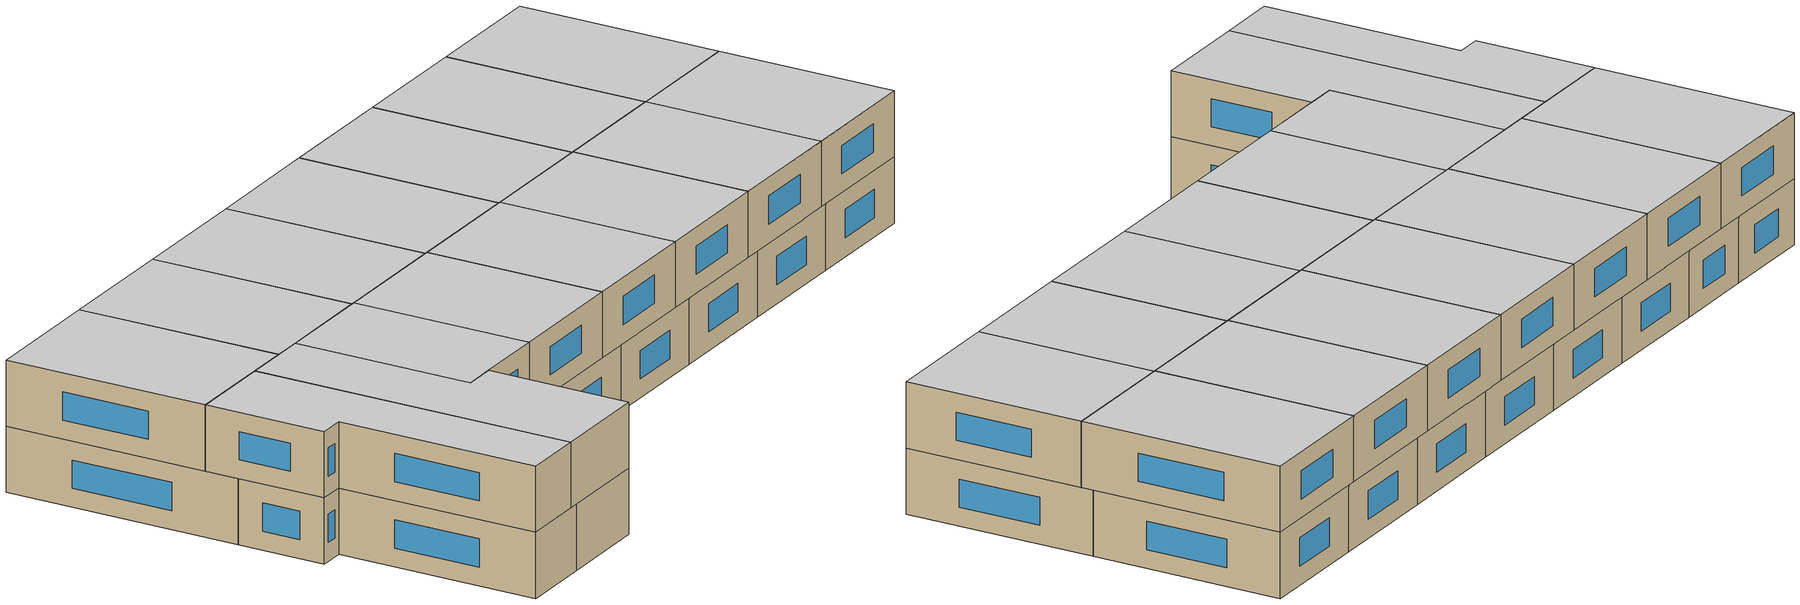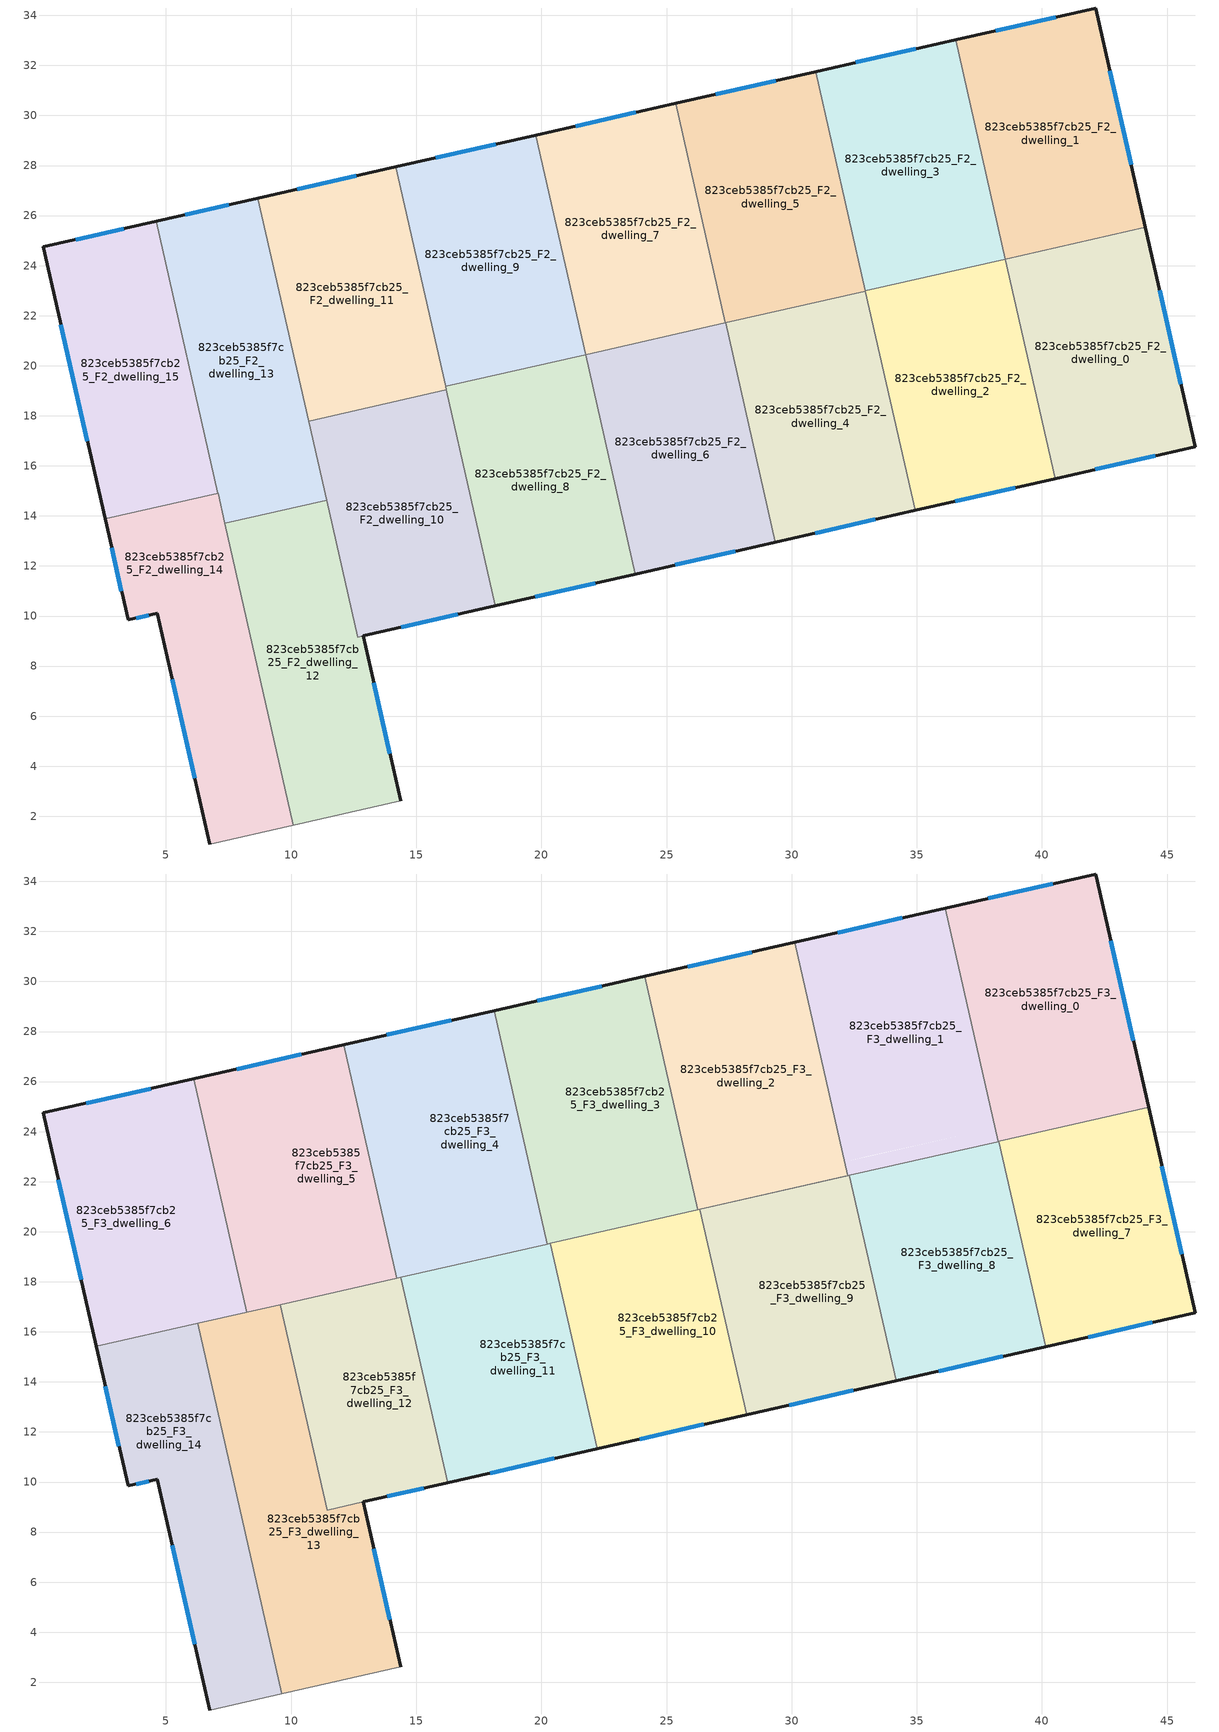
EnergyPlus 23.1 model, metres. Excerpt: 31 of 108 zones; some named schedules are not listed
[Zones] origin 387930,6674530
823ceb5385f7cb25_F2_dwelling_0
 floor to 823ceb5385f7cb25_F1_dwelling_0 (EU_floor_Construction): 44.13,25.53 46.12,16.76 40.53,15.49 38.54,24.26 z6
 wall outside (EU_wall_Construction): 40.53,15.49 46.12,16.76 44.13,25.53 z6:9
 wall to 823ceb5385f7cb25_F2_dwelling_1 (EU_wall_Construction): 44.13,25.53 38.54,24.26 z6:9
 wall to 823ceb5385f7cb25_F2_dwelling_2 (EU_wall_Construction): 38.54,24.26 40.53,15.49 z6:9
 window (EU_Window_Construction): 45.55,19.27 44.7,23.02 / 42.13,15.86 44.52,16.4 z6.86:8.14
823ceb5385f7cb25_F2_dwelling_1
 floor to 823ceb5385f7cb25_F1_dwelling_1 (EU_floor_Construction): 42.14,34.29 44.13,25.53 38.54,24.26 36.55,33.02 z6
 wall outside (EU_wall_Construction): 44.13,25.53 42.14,34.29 36.55,33.02 z6:9
 wall to 823ceb5385f7cb25_F2_dwelling_3 (EU_wall_Construction): 36.55,33.02 38.54,24.26 z6:9
 window (EU_Window_Construction): 43.56,28.03 42.71,31.79 / 40.54,33.93 38.15,33.39 z6.86:8.14
823ceb5385f7cb25_F2_dwelling_10
 floor to 823ceb5385f7cb25_F1_dwelling_10 (EU_floor_Construction): 16.21,19.04 18.17,10.41 12.66,9.15 10.7,17.79 z6
 wall outside (EU_wall_Construction): 12.89,9.21 18.17,10.41 z6:9
 wall to 823ceb5385f7cb25_F2_dwelling_11 (EU_wall_Construction): 16.21,19.04 10.7,17.79 z6:9
 wall to 823ceb5385f7cb25_F2_dwelling_12 (EU_wall_Construction): 12.66,9.15 12.88,9.21 / 11.42,14.63 12.66,9.16 z6:9
 wall to 823ceb5385f7cb25_F2_dwelling_8 (EU_wall_Construction): 18.17,10.41 16.21,19.04 z6:9
 wall to 823ceb5385f7cb25_F2_dwelling_13 (EU_wall_Construction): 10.7,17.79 11.42,14.63 z6:9
 window (EU_Window_Construction): 14.4,9.55 16.66,10.06 z6.86:8.14
 ceiling adiabatic (EU_roof_Construction): 16.3,18.62 16.21,19.04 10.7,17.79 10.8,17.37 z9
823ceb5385f7cb25_F2_dwelling_11
 floor to 823ceb5385f7cb25_F1_dwelling_11 (EU_floor_Construction): 14.18,27.94 16.21,19.04 10.7,17.79 8.68,26.69 z6
 wall outside (EU_wall_Construction): 14.18,27.94 8.68,26.69 z6:9
 wall to 823ceb5385f7cb25_F2_dwelling_13 (EU_wall_Construction): 8.68,26.69 10.7,17.79 z6:9
 wall to 823ceb5385f7cb25_F2_dwelling_9 (EU_wall_Construction): 16.17,19.18 14.18,27.94 z6:9
 wall to 823ceb5385f7cb25_F2_dwelling_8 (EU_wall_Construction): 16.21,19.04 16.18,19.18 z6:9
 window (EU_Window_Construction): 12.61,27.59 10.25,27.05 z6.86:8.14
 ceiling adiabatic (EU_roof_Construction): 16.21,19.04 14.18,27.94 12.11,27.47 14.13,18.57 z9
823ceb5385f7cb25_F2_dwelling_12
 floor to 823ceb5385f7cb25_F1_dwelling_12 (EU_floor_Construction): 11.42,14.63 12.66,9.15 12.88,9.21 14.38,2.62 10.09,1.65 7.35,13.71 z6
 wall outside (EU_wall_Construction): 14.38,2.62 12.88,9.21 z6:9
 wall to 823ceb5385f7cb25_F2_dwelling_13 (EU_wall_Construction): 11.42,14.63 7.35,13.71 z6:9
 wall adiabatic (EU_wall_Construction): 10.09,1.65 14.38,2.62 z6:9
 wall to 823ceb5385f7cb25_F2_dwelling_14 (EU_wall_Construction): 7.35,13.71 10.09,1.65 z6:9
 window (EU_Window_Construction): 13.95,4.5 13.31,7.33 z6.86:8.14
823ceb5385f7cb25_F2_dwelling_13
 floor to 823ceb5385f7cb25_F1_dwelling_13 (EU_floor_Construction): 8.68,26.69 11.42,14.63 7.35,13.71 4.61,25.77 z6
 wall outside (EU_wall_Construction): 8.68,26.69 4.61,25.77 z6:9
 wall to 823ceb5385f7cb25_F2_dwelling_15 (EU_wall_Construction): 4.61,25.77 7.08,14.91 z6:9
 wall to 823ceb5385f7cb25_F2_dwelling_14 (EU_wall_Construction): 7.08,14.91 7.35,13.71 z6:9
 window (EU_Window_Construction): 7.52,26.43 5.77,26.03 z6.86:8.14
 ceiling adiabatic (EU_roof_Construction): 10.8,17.37 8.68,26.69 4.61,25.77 6.73,16.44 z9
823ceb5385f7cb25_F2_dwelling_14
 floor to 823ceb5385f7cb25_F1_dwelling_14 (EU_floor_Construction): 7.08,14.91 10.09,1.65 6.75,0.89 4.66,10.11 3.48,9.84 2.57,13.88 z6
 wall outside (EU_wall_Construction): 2.57,13.88 3.48,9.84 4.66,10.11 6.75,0.89 z6:9
 wall to 823ceb5385f7cb25_F2_dwelling_15 (EU_wall_Construction): 7.08,14.91 2.57,13.88 z6:9
 wall adiabatic (EU_wall_Construction): 6.75,0.89 10.09,1.65 z6:9
 window (EU_Window_Construction): 5.25,7.48 6.15,3.53 / 3.82,9.92 4.32,10.03 / 2.83,12.73 3.22,11 z6.86:8.14
823ceb5385f7cb25_F2_dwelling_15
 floor to 823ceb5385f7cb25_F1_dwelling_15 (EU_floor_Construction): 4.61,25.77 7.08,14.91 2.57,13.88 0.1,24.75 z6
 wall outside (EU_wall_Construction): 4.61,25.77 0.1,24.75 2.57,13.88 z6:9
 window (EU_Window_Construction): 0.81,21.64 1.86,16.99 / 3.32,25.48 1.39,25.04 z6.86:8.14
823ceb5385f7cb25_F2_dwelling_2
 floor to 823ceb5385f7cb25_F1_dwelling_2 (EU_floor_Construction): 38.54,24.26 40.53,15.49 34.94,14.22 32.95,22.99 z6
 wall outside (EU_wall_Construction): 34.94,14.22 40.53,15.49 z6:9
 wall to 823ceb5385f7cb25_F2_dwelling_3 (EU_wall_Construction): 38.54,24.26 32.95,22.99 z6:9
 wall to 823ceb5385f7cb25_F2_dwelling_4 (EU_wall_Construction): 32.95,22.99 34.94,14.22 z6:9
 window (EU_Window_Construction): 36.53,14.58 38.93,15.13 z6.86:8.14
823ceb5385f7cb25_F2_dwelling_3
 floor to 823ceb5385f7cb25_F1_dwelling_3 (EU_floor_Construction): 36.55,33.02 38.54,24.26 32.95,22.99 30.96,31.75 z6
 wall outside (EU_wall_Construction): 36.55,33.02 30.96,31.75 z6:9
 wall to 823ceb5385f7cb25_F2_dwelling_5 (EU_wall_Construction): 30.96,31.75 32.95,22.99 z6:9
 window (EU_Window_Construction): 34.95,32.66 32.55,32.12 z6.86:8.14
823ceb5385f7cb25_F2_dwelling_4
 floor to 823ceb5385f7cb25_F1_dwelling_4 (EU_floor_Construction): 32.95,22.99 34.94,14.22 29.35,12.95 27.36,21.72 z6
 wall outside (EU_wall_Construction): 29.35,12.95 34.94,14.22 z6:9
 wall to 823ceb5385f7cb25_F2_dwelling_5 (EU_wall_Construction): 32.95,22.99 27.36,21.72 z6:9
 wall to 823ceb5385f7cb25_F2_dwelling_6 (EU_wall_Construction): 27.36,21.72 29.35,12.95 z6:9
 window (EU_Window_Construction): 30.94,13.31 33.34,13.86 z6.86:8.14
 ceiling adiabatic (EU_roof_Construction): 32.25,22.24 32.12,22.8 27.36,21.72 27.48,21.16 z9
823ceb5385f7cb25_F2_dwelling_5
 floor to 823ceb5385f7cb25_F1_dwelling_5 (EU_floor_Construction): 30.96,31.75 32.95,22.99 27.36,21.72 25.36,30.48 z6
 wall outside (EU_wall_Construction): 30.96,31.75 25.36,30.48 z6:9
 wall to 823ceb5385f7cb25_F2_dwelling_7 (EU_wall_Construction): 25.37,30.48 27.36,21.72 z6:9
 window (EU_Window_Construction): 29.36,31.39 26.96,30.85 z6.86:8.14
 ceiling adiabatic (EU_roof_Construction): 32.12,22.8 30.13,31.57 25.36,30.48 27.36,21.72 z9
823ceb5385f7cb25_F2_dwelling_6
 floor to 823ceb5385f7cb25_F1_dwelling_6 (EU_floor_Construction): 27.36,21.72 29.35,12.95 23.76,11.68 21.77,20.45 z6
 wall outside (EU_wall_Construction): 23.76,11.68 29.35,12.95 z6:9
 wall to 823ceb5385f7cb25_F2_dwelling_7 (EU_wall_Construction): 27.36,21.72 21.77,20.45 z6:9
 wall to 823ceb5385f7cb25_F2_dwelling_8 (EU_wall_Construction): 21.77,20.45 23.76,11.68 z6:9
 window (EU_Window_Construction): 25.35,12.04 27.75,12.59 z6.86:8.14
 ceiling adiabatic (EU_roof_Construction): 29.35,12.95 28.2,12.69 26.33,20.89 27.48,21.16 27.36,21.72 21.77,20.45 23.76,11.68 z9
823ceb5385f7cb25_F2_dwelling_7
 floor to 823ceb5385f7cb25_F1_dwelling_7 (EU_floor_Construction): 25.36,30.48 27.36,21.72 21.77,20.45 19.77,29.21 z6
 wall outside (EU_wall_Construction): 25.36,30.48 19.77,29.21 z6:9
 wall to 823ceb5385f7cb25_F2_dwelling_9 (EU_wall_Construction): 19.77,29.21 21.77,20.45 z6:9
 window (EU_Window_Construction): 23.77,30.12 21.37,29.58 z6.86:8.14
 ceiling adiabatic (EU_roof_Construction): 27.36,21.72 25.36,30.48 19.77,29.21 21.77,20.45 z9
823ceb5385f7cb25_F2_dwelling_8
 floor to 823ceb5385f7cb25_F1_dwelling_8 (EU_floor_Construction): 21.77,20.45 23.76,11.68 18.17,10.41 16.17,19.18 z6
 wall outside (EU_wall_Construction): 18.17,10.41 23.76,11.68 z6:9
 wall to 823ceb5385f7cb25_F2_dwelling_9 (EU_wall_Construction): 21.77,20.45 16.17,19.18 z6:9
 window (EU_Window_Construction): 19.76,10.77 22.16,11.31 z6.86:8.14
823ceb5385f7cb25_F2_dwelling_9
 floor to 823ceb5385f7cb25_F1_dwelling_9 (EU_floor_Construction): 19.77,29.21 21.77,20.45 16.17,19.18 14.18,27.94 z6
 wall outside (EU_wall_Construction): 19.77,29.21 14.18,27.94 z6:9
 window (EU_Window_Construction): 18.18,28.85 15.78,28.31 z6.86:8.14
823ceb5385f7cb25_F3_dwelling_0
 floor to 823ceb5385f7cb25_F2_dwelling_1 (EU_floor_Construction): 42.14,34.29 44.13,25.53 38.54,24.26 36.55,33.02 z9
 floor to 823ceb5385f7cb25_F2_dwelling_0 (EU_floor_Construction): 44.13,25.53 44.26,24.96 38.67,23.7 38.54,24.26 z9
 floor to 823ceb5385f7cb25_F2_dwelling_3 (EU_floor_Construction): 36.55,33.02 38.54,24.26 38.13,24.16 36.13,32.93 z9
 floor to 823ceb5385f7cb25_F2_dwelling_2 (EU_floor_Construction): 38.54,24.26 38.67,23.7 38.25,23.6 38.13,24.16 z9
 wall outside (EU_wall_Construction): 44.26,24.96 42.14,34.29 36.13,32.93 z9:12
 wall to 823ceb5385f7cb25_F3_dwelling_1 (EU_wall_Construction): 36.13,32.93 38.25,23.6 z9:12
 wall to 823ceb5385f7cb25_F3_dwelling_7 (EU_wall_Construction): 38.28,23.61 44.26,24.96 z9:12
 wall to 823ceb5385f7cb25_F3_dwelling_8 (EU_wall_Construction): 38.25,23.6 38.28,23.61 z9:12
 window (EU_Window_Construction): 43.65,27.63 42.75,31.63 / 40.42,33.9 37.85,33.32 z9.86:11.14
 ceiling to 823ceb5385f7cb25_F4_dwelling_0 (EU_floor_Construction): 44.26,24.96 42.14,34.29 36.13,32.93 38.25,23.6 z12
823ceb5385f7cb25_F3_dwelling_1
 floor to 823ceb5385f7cb25_F2_dwelling_3 (EU_floor_Construction): 36.13,32.93 38.13,24.16 32.95,22.99 30.96,31.75 z9
 floor to 823ceb5385f7cb25_F2_dwelling_4 (EU_floor_Construction): 32.95,22.99 33.07,22.43 32.25,22.24 32.12,22.8 z9
 floor to 823ceb5385f7cb25_F2_dwelling_5 (EU_floor_Construction): 30.96,31.75 32.95,22.99 32.12,22.8 30.13,31.57 z9
 floor to 823ceb5385f7cb25_F2_dwelling_2 (EU_floor_Construction): 38.13,24.16 38.25,23.6 33.07,22.43 32.95,22.99 z9
 wall outside (EU_wall_Construction): 36.13,32.93 30.13,31.57 z9:12
 wall to 823ceb5385f7cb25_F3_dwelling_2 (EU_wall_Construction): 30.13,31.57 32.25,22.24 26.33,20.89 z9:12
 wall to 823ceb5385f7cb25_F3_dwelling_9 (EU_wall_Construction): 26.33,20.89 32.31,22.25 z9:12
 wall to 823ceb5385f7cb25_F3_dwelling_8 (EU_wall_Construction): 32.31,22.25 38.25,23.6 z9:12
 window (EU_Window_Construction): 34.42,32.54 31.84,31.95 z9.86:11.14
 ceiling to 823ceb5385f7cb25_F4_dwelling_1 (EU_floor_Construction): 38.25,23.6 36.13,32.93 30.13,31.57 32.25,22.24 z12
823ceb5385f7cb25_F3_dwelling_10
 floor adiabatic (EU_floor_Construction): 26.33,20.89 28.2,12.69 23.76,11.68 21.89,19.89 z9
 floor to 823ceb5385f7cb25_F2_dwelling_8 (EU_floor_Construction): 21.89,19.89 23.76,11.68 22.23,11.33 20.36,19.54 z9
 wall outside (EU_wall_Construction): 22.23,11.33 28.2,12.69 z9:12
 wall to 823ceb5385f7cb25_F3_dwelling_9 (EU_wall_Construction): 28.2,12.69 26.33,20.89 z9:12
 wall to 823ceb5385f7cb25_F3_dwelling_11 (EU_wall_Construction): 20.36,19.54 22.23,11.33 z9:12
 wall to 823ceb5385f7cb25_F3_dwelling_3 (EU_wall_Construction): 26.24,20.87 20.36,19.54 z9:12
 wall to 823ceb5385f7cb25_F3_dwelling_2 (EU_wall_Construction): 26.33,20.9 26.24,20.87 z9:12
 window (EU_Window_Construction): 23.93,11.72 26.49,12.3 z9.86:11.14
 ceiling to 823ceb5385f7cb25_F4_dwelling_10 (EU_floor_Construction): 28.2,12.69 26.33,20.89 20.36,19.54 22.23,11.33 z12
823ceb5385f7cb25_F3_dwelling_11
 floor to 823ceb5385f7cb25_F2_dwelling_8 (EU_floor_Construction): 20.36,19.54 22.23,11.33 18.17,10.41 16.3,18.62 z9
 floor to 823ceb5385f7cb25_F2_dwelling_10 (EU_floor_Construction): 16.3,18.62 18.17,10.41 16.25,9.97 14.39,18.18 z9
 wall outside (EU_wall_Construction): 16.26,9.97 22.23,11.33 z9:12
 wall to 823ceb5385f7cb25_F3_dwelling_12 (EU_wall_Construction): 14.39,18.18 16.26,9.97 z9:12
 wall to 823ceb5385f7cb25_F3_dwelling_4 (EU_wall_Construction): 20.24,19.51 14.39,18.18 z9:12
 wall to 823ceb5385f7cb25_F3_dwelling_3 (EU_wall_Construction): 20.36,19.54 20.24,19.51 z9:12
 window (EU_Window_Construction): 17.96,10.36 20.52,10.94 z9.86:11.14
 ceiling to 823ceb5385f7cb25_F4_dwelling_11 (EU_floor_Construction): 22.23,11.33 20.36,19.54 14.39,18.18 16.26,9.97 z12
823ceb5385f7cb25_F3_dwelling_12
 floor to 823ceb5385f7cb25_F2_dwelling_10 (EU_floor_Construction): 14.39,18.18 16.25,9.97 12.88,9.21 12.66,9.16 10.8,17.37 z9
 floor to 823ceb5385f7cb25_F2_dwelling_12 (EU_floor_Construction): 11.42,14.63 12.66,9.15 11.44,8.88 10.2,14.36 z9
 floor to 823ceb5385f7cb25_F2_dwelling_13 (EU_floor_Construction): 10.8,17.37 11.42,14.63 10.2,14.36 9.58,17.09 z9
 wall outside (EU_wall_Construction): 12.89,9.21 16.26,9.97 z9:12
 wall to 823ceb5385f7cb25_F3_dwelling_13 (EU_wall_Construction): 9.58,17.09 11.44,8.88 12.88,9.21 z9:12
 wall to 823ceb5385f7cb25_F3_dwelling_5 (EU_wall_Construction): 14.23,18.15 9.58,17.09 z9:12
 wall to 823ceb5385f7cb25_F3_dwelling_4 (EU_wall_Construction): 14.39,18.18 14.23,18.15 z9:12
 window (EU_Window_Construction): 13.85,9.42 15.29,9.75 z9.86:11.14
 ceiling to 823ceb5385f7cb25_F4_dwelling_12 (EU_floor_Construction): 16.26,9.97 14.39,18.18 9.58,17.09 11.44,8.88 z12
823ceb5385f7cb25_F3_dwelling_13
 floor to 823ceb5385f7cb25_F2_dwelling_12 (EU_floor_Construction): 10.2,14.36 11.44,8.88 12.88,9.21 14.38,2.62 10.09,1.65 7.35,13.71 z9
 floor to 823ceb5385f7cb25_F2_dwelling_13 (EU_floor_Construction): 9.58,17.09 10.2,14.36 7.35,13.71 6.73,16.44 z9
 floor to 823ceb5385f7cb25_F2_dwelling_14 (EU_floor_Construction): 7.08,14.91 10.09,1.65 9.62,1.54 6.61,14.8 z9
 floor to 823ceb5385f7cb25_F2_dwelling_15 (EU_floor_Construction): 6.73,16.44 7.08,14.91 6.61,14.8 6.26,16.34 z9
 wall outside (EU_wall_Construction): 14.38,2.62 12.88,9.21 z9:12
 wall adiabatic (EU_wall_Construction): 9.62,1.54 14.38,2.62 z9:12
 wall to 823ceb5385f7cb25_F3_dwelling_14 (EU_wall_Construction): 6.26,16.34 9.62,1.54 z9:12
 wall to 823ceb5385f7cb25_F3_dwelling_6 (EU_wall_Construction): 8.23,16.78 6.26,16.34 z9:12
 wall to 823ceb5385f7cb25_F3_dwelling_5 (EU_wall_Construction): 9.58,17.09 8.23,16.78 z9:12
 window (EU_Window_Construction): 13.95,4.5 13.31,7.33 z9.86:11.14
 ceiling to 823ceb5385f7cb25_F4_dwelling_13 (EU_floor_Construction): 14.38,2.62 12.88,9.21 11.44,8.88 9.58,17.09 6.26,16.34 9.62,1.54 z12
823ceb5385f7cb25_F3_dwelling_14
 floor to 823ceb5385f7cb25_F2_dwelling_14 (EU_floor_Construction): 6.61,14.8 9.62,1.54 6.75,0.89 4.66,10.11 3.48,9.84 2.57,13.88 z9
 floor to 823ceb5385f7cb25_F2_dwelling_15 (EU_floor_Construction): 6.26,16.34 6.61,14.8 2.57,13.88 2.22,15.42 z9
 wall outside (EU_wall_Construction): 2.22,15.42 3.48,9.84 4.66,10.11 6.75,0.89 z9:12
 wall adiabatic (EU_wall_Construction): 6.75,0.89 9.62,1.54 z9:12
 wall to 823ceb5385f7cb25_F3_dwelling_6 (EU_wall_Construction): 6.26,16.34 2.22,15.42 z9:12
 window (EU_Window_Construction): 2.58,13.83 3.12,11.44 / 5.25,7.48 6.15,3.53 / 3.82,9.92 4.32,10.03 z9.86:11.14
 ceiling to 823ceb5385f7cb25_F4_dwelling_14 (EU_floor_Construction): 9.62,1.54 6.26,16.34 2.22,15.42 3.48,9.84 4.66,10.11 6.75,0.89 z12
823ceb5385f7cb25_F3_dwelling_2
 floor adiabatic (EU_floor_Construction): 30.13,31.57 32.25,22.24 26.24,20.87 24.12,30.2 z9
 wall outside (EU_wall_Construction): 30.13,31.57 24.12,30.2 z9:12
 wall to 823ceb5385f7cb25_F3_dwelling_3 (EU_wall_Construction): 24.12,30.2 26.24,20.87 z9:12
 window (EU_Window_Construction): 28.41,31.18 25.84,30.59 z9.86:11.14
 ceiling to 823ceb5385f7cb25_F4_dwelling_2 (EU_floor_Construction): 32.25,22.24 30.13,31.57 24.12,30.2 26.24,20.87 z12
823ceb5385f7cb25_F3_dwelling_3
 floor adiabatic (EU_floor_Construction): 24.12,30.2 26.11,21.43 21.77,20.45 19.77,29.21 z9; 26.11,21.43 26.24,20.87 21.89,19.89 21.77,20.45 z9
 floor to 823ceb5385f7cb25_F2_dwelling_9 (EU_floor_Construction): 19.77,29.21 21.77,20.45 20.11,20.07 18.12,28.84 z9
 floor to 823ceb5385f7cb25_F2_dwelling_8 (EU_floor_Construction): 21.77,20.45 21.89,19.89 20.24,19.51 20.11,20.07 z9
 wall outside (EU_wall_Construction): 24.12,30.2 18.12,28.84 z9:12
 wall to 823ceb5385f7cb25_F3_dwelling_4 (EU_wall_Construction): 18.12,28.84 20.24,19.51 z9:12
 window (EU_Window_Construction): 22.41,29.81 19.83,29.23 z9.86:11.14
 ceiling to 823ceb5385f7cb25_F4_dwelling_3 (EU_floor_Construction): 26.24,20.87 24.12,30.2 18.12,28.84 20.24,19.51 z12
823ceb5385f7cb25_F3_dwelling_4
 floor to 823ceb5385f7cb25_F2_dwelling_9 (EU_floor_Construction): 18.12,28.84 20.11,20.07 16.17,19.18 14.18,27.94 z9
 floor to 823ceb5385f7cb25_F2_dwelling_8 (EU_floor_Construction): 20.11,20.07 20.24,19.51 16.3,18.62 16.17,19.18 z9
 floor adiabatic (EU_floor_Construction): 14.59,28.04 14.18,27.94 16.3,18.62 14.23,18.15 12.11,27.47 z9
 wall outside (EU_wall_Construction): 18.12,28.84 12.11,27.47 z9:12
 wall to 823ceb5385f7cb25_F3_dwelling_5 (EU_wall_Construction): 12.11,27.47 14.23,18.15 z9:12
 window (EU_Window_Construction): 16.4,28.45 13.83,27.86 z9.86:11.14
 ceiling to 823ceb5385f7cb25_F4_dwelling_4 (EU_floor_Construction): 20.24,19.51 18.12,28.84 12.11,27.47 14.23,18.15 z12
823ceb5385f7cb25_F3_dwelling_5
 floor to 823ceb5385f7cb25_F2_dwelling_11 (EU_floor_Construction): 12.11,27.47 14.13,18.57 10.7,17.79 8.68,26.69 z9
 floor adiabatic (EU_floor_Construction): 14.13,18.57 14.23,18.15 10.8,17.37 10.7,17.79 z9; 8.68,26.69 10.8,17.37 8.22,16.78 6.11,26.11 z9
 wall outside (EU_wall_Construction): 12.11,27.47 6.11,26.11 z9:12
 wall to 823ceb5385f7cb25_F3_dwelling_6 (EU_wall_Construction): 6.11,26.11 8.22,16.78 z9:12
 window (EU_Window_Construction): 10.4,27.08 7.82,26.5 z9.86:11.14
 ceiling to 823ceb5385f7cb25_F4_dwelling_5 (EU_floor_Construction): 14.23,18.15 12.11,27.47 6.11,26.11 8.22,16.78 z12
823ceb5385f7cb25_F3_dwelling_6
 floor to 823ceb5385f7cb25_F2_dwelling_15 (EU_floor_Construction): 4.61,25.77 6.73,16.44 2.22,15.42 0.1,24.75 z9
 floor adiabatic (EU_floor_Construction): 6.11,26.11 8.22,16.78 6.73,16.44 4.61,25.77 z9
 wall outside (EU_wall_Construction): 6.11,26.11 0.1,24.75 2.22,15.42 z9:12
 window (EU_Window_Construction): 0.71,22.08 1.61,18.08 / 4.39,25.72 1.82,25.14 z9.86:11.14
 ceiling to 823ceb5385f7cb25_F4_dwelling_6 (EU_floor_Construction): 8.22,16.78 6.11,26.11 0.1,24.75 2.22,15.42 z12
823ceb5385f7cb25_F3_dwelling_7
 floor to 823ceb5385f7cb25_F2_dwelling_0 (EU_floor_Construction): 44.26,24.96 46.12,16.76 40.53,15.49 38.67,23.7 z9
 floor to 823ceb5385f7cb25_F2_dwelling_2 (EU_floor_Construction): 38.67,23.7 40.53,15.49 40.15,15.41 38.28,23.61 z9
 wall outside (EU_wall_Construction): 40.15,15.41 46.12,16.76 44.26,24.96 z9:12
 wall to 823ceb5385f7cb25_F3_dwelling_8 (EU_wall_Construction): 38.28,23.61 40.15,15.41 z9:12
 window (EU_Window_Construction): 45.59,19.11 44.79,22.62 / 41.85,15.79 44.41,16.38 z9.86:11.14
 ceiling to 823ceb5385f7cb25_F4_dwelling_7 (EU_floor_Construction): 46.12,16.76 44.26,24.96 38.28,23.61 40.15,15.41 z12
823ceb5385f7cb25_F3_dwelling_8
 floor to 823ceb5385f7cb25_F2_dwelling_2 (EU_floor_Construction): 38.28,23.61 40.15,15.41 34.94,14.22 33.07,22.43 z9
 floor to 823ceb5385f7cb25_F2_dwelling_4 (EU_floor_Construction): 33.07,22.43 34.94,14.22 34.17,14.05 32.31,22.25 z9
 wall outside (EU_wall_Construction): 34.17,14.05 40.15,15.41 z9:12
 wall to 823ceb5385f7cb25_F3_dwelling_9 (EU_wall_Construction): 32.31,22.25 34.17,14.05 z9:12
 window (EU_Window_Construction): 35.88,14.43 38.44,15.02 z9.86:11.14
 ceiling to 823ceb5385f7cb25_F4_dwelling_8 (EU_floor_Construction): 40.15,15.41 38.28,23.61 32.31,22.25 34.17,14.05 z12
823ceb5385f7cb25_F3_dwelling_9
 floor to 823ceb5385f7cb25_F2_dwelling_4 (EU_floor_Construction): 32.31,22.25 34.17,14.05 29.35,12.95 27.48,21.16 z9
 floor to 823ceb5385f7cb25_F2_dwelling_6 (EU_floor_Construction): 27.48,21.16 29.35,12.95 28.2,12.69 26.33,20.89 z9
 wall outside (EU_wall_Construction): 28.2,12.69 34.17,14.05 z9:12
 window (EU_Window_Construction): 29.9,13.08 32.46,13.66 z9.86:11.14
 ceiling to 823ceb5385f7cb25_F4_dwelling_9 (EU_floor_Construction): 34.17,14.05 32.31,22.25 26.33,20.89 28.2,12.69 z12
[Building]
EU S2 Campaign: North Axis=0; Terrain=City; Solar Distribution=FullExterior
[Site:Location]
Helsinki-Vantaa.AP: Latitude=60.317; Longitude=24.963; Time Zone=2; Elevation=54.6
[SizingPeriod:WeatherFileDays]
AnnualSizingPeriod: Begin Month=1; Begin Day of Month=1; End Month=12; End Day of Month=31; Day of Week for Start Day=Monday; Use Weather File Daylight Saving Period=No; Use Weather File Rain and Snow Indicators=No
[MATERIAL]
EU_InternalMass_Material: Roughness=MediumRough; Thickness=0.1; Conductivity=1; Density=1800; Specific Heat=900; Thermal Absorptance=0.9; Solar Absorptance=0.7; Visible Absorptance=0.7
[MATERIAL:NOMASS] Roughness=MediumRough; Thermal Absorptance=0.9; Solar Absorptance=0.7; Visible Absorptance=0.7
Name | Thermal Resistance
EU_wall_NoMass | 5.91765
EU_roof_NoMass | 11.1778
EU_floor_NoMass | 6.2875
[WINDOWMATERIAL:SIMPLEGLAZINGSYSTEM]
EU_Window_SimpleGlazing: UFactor=0.994035; Solar Heat Gain Coefficient=0.7; Visible Transmittance=0.7
[CONSTRUCTION]
EU_wall_Construction: EU_wall_NoMass
EU_roof_Construction: EU_roof_NoMass
EU_floor_Construction: EU_floor_NoMass
EU_Window_Construction: EU_Window_SimpleGlazing
EU_InternalMass_Construction: EU_InternalMass_Material
[ZONE] Type=1; Multiplier=1; Ceiling Height=autocalculate; Floor Area=autocalculate; Part of Total Floor Area=Yes
Name | Volume
823ceb5385f7cb25_F2_dwelling_0 | 154.645
823ceb5385f7cb25_F3_dwelling_0; 823ceb5385f7cb25_F3_dwelling_4 | 176.714
823ceb5385f7cb25_F2_dwelling_1 | 154.654
823ceb5385f7cb25_F3_dwelling_1 | 176.71
823ceb5385f7cb25_F2_dwelling_10 | 150.016
823ceb5385f7cb25_F3_dwelling_10 | 154.651
823ceb5385f7cb25_F2_dwelling_11; 823ceb5385f7cb25_F2_dwelling_2 | 154.638
823ceb5385f7cb25_F3_dwelling_11 | 154.626
823ceb5385f7cb25_F2_dwelling_12 | 159.264
823ceb5385f7cb25_F3_dwelling_12 | 124.715
823ceb5385f7cb25_F2_dwelling_13 | 154.657
823ceb5385f7cb25_F3_dwelling_13 | 184.534
823ceb5385f7cb25_F2_dwelling_14 | 154.63
823ceb5385f7cb25_F3_dwelling_14 | 154.661
823ceb5385f7cb25_F2_dwelling_15 | 154.639
823ceb5385f7cb25_F3_dwelling_2 | 176.72
823ceb5385f7cb25_F2_dwelling_3 | 154.628
823ceb5385f7cb25_F3_dwelling_3 | 176.709
823ceb5385f7cb25_F2_dwelling_4 | 154.614
823ceb5385f7cb25_F2_dwelling_5 | 154.623
823ceb5385f7cb25_F3_dwelling_5 | 176.711
823ceb5385f7cb25_F2_dwelling_6; 823ceb5385f7cb25_F2_dwelling_9 | 154.646
823ceb5385f7cb25_F3_dwelling_6 | 176.739
823ceb5385f7cb25_F2_dwelling_7 | 154.641
823ceb5385f7cb25_F3_dwelling_7 | 154.635
823ceb5385f7cb25_F2_dwelling_8 | 154.625
823ceb5385f7cb25_F3_dwelling_8 | 154.636
823ceb5385f7cb25_F3_dwelling_9 | 154.632
[INTERNALMASS] Construction=EU_InternalMass_Construction
Name | Zone or ZoneList | Surface Area
823ceb5385f7cb25_F2_dwelling_0_EU_InternalMass | 823ceb5385f7cb25_F2_dwelling_0 | 51.5482
823ceb5385f7cb25_F2_dwelling_1_EU_InternalMass | 823ceb5385f7cb25_F2_dwelling_1 | 51.5509
823ceb5385f7cb25_F2_dwelling_2_EU_InternalMass | 823ceb5385f7cb25_F2_dwelling_2 | 51.5448
823ceb5385f7cb25_F2_dwelling_3_EU_InternalMass | 823ceb5385f7cb25_F2_dwelling_3 | 51.5427
823ceb5385f7cb25_F2_dwelling_4_EU_InternalMass | 823ceb5385f7cb25_F2_dwelling_4 | 51.538
823ceb5385f7cb25_F2_dwelling_5_EU_InternalMass | 823ceb5385f7cb25_F2_dwelling_5 | 51.5414
823ceb5385f7cb25_F2_dwelling_6_EU_InternalMass | 823ceb5385f7cb25_F2_dwelling_6 | 51.5469
823ceb5385f7cb25_F2_dwelling_7_EU_InternalMass | 823ceb5385f7cb25_F2_dwelling_7 | 51.5456
823ceb5385f7cb25_F2_dwelling_8_EU_InternalMass | 823ceb5385f7cb25_F2_dwelling_8 | 51.5431
823ceb5385f7cb25_F2_dwelling_9_EU_InternalMass | 823ceb5385f7cb25_F2_dwelling_9 | 51.5482
823ceb5385f7cb25_F2_dwelling_10_EU_InternalMass | 823ceb5385f7cb25_F2_dwelling_10 | 50.0038
823ceb5385f7cb25_F2_dwelling_11_EU_InternalMass | 823ceb5385f7cb25_F2_dwelling_11 | 51.5444
823ceb5385f7cb25_F2_dwelling_12_EU_InternalMass | 823ceb5385f7cb25_F2_dwelling_12 | 53.0873
823ceb5385f7cb25_F2_dwelling_13_EU_InternalMass | 823ceb5385f7cb25_F2_dwelling_13 | 51.5507
823ceb5385f7cb25_F2_dwelling_14_EU_InternalMass | 823ceb5385f7cb25_F2_dwelling_14 | 51.5442
823ceb5385f7cb25_F2_dwelling_15_EU_InternalMass | 823ceb5385f7cb25_F2_dwelling_15 | 51.546
823ceb5385f7cb25_F3_dwelling_0_EU_InternalMass | 823ceb5385f7cb25_F3_dwelling_0 | 58.9049
823ceb5385f7cb25_F3_dwelling_1_EU_InternalMass | 823ceb5385f7cb25_F3_dwelling_1 | 58.9067
823ceb5385f7cb25_F3_dwelling_2_EU_InternalMass | 823ceb5385f7cb25_F3_dwelling_2 | 58.9069
823ceb5385f7cb25_F3_dwelling_3_EU_InternalMass | 823ceb5385f7cb25_F3_dwelling_3 | 58.9029
823ceb5385f7cb25_F3_dwelling_4_EU_InternalMass | 823ceb5385f7cb25_F3_dwelling_4 | 58.9049
823ceb5385f7cb25_F3_dwelling_5_EU_InternalMass | 823ceb5385f7cb25_F3_dwelling_5 | 58.9036
823ceb5385f7cb25_F3_dwelling_6_EU_InternalMass | 823ceb5385f7cb25_F3_dwelling_6 | 58.9129
823ceb5385f7cb25_F3_dwelling_7_EU_InternalMass | 823ceb5385f7cb25_F3_dwelling_7 | 51.5451
823ceb5385f7cb25_F3_dwelling_8_EU_InternalMass | 823ceb5385f7cb25_F3_dwelling_8 | 51.5454
823ceb5385f7cb25_F3_dwelling_9_EU_InternalMass | 823ceb5385f7cb25_F3_dwelling_9 | 51.5439
823ceb5385f7cb25_F3_dwelling_10_EU_InternalMass | 823ceb5385f7cb25_F3_dwelling_10 | 51.5504
823ceb5385f7cb25_F3_dwelling_11_EU_InternalMass | 823ceb5385f7cb25_F3_dwelling_11 | 51.542
823ceb5385f7cb25_F3_dwelling_12_EU_InternalMass | 823ceb5385f7cb25_F3_dwelling_12 | 41.5707
823ceb5385f7cb25_F3_dwelling_13_EU_InternalMass | 823ceb5385f7cb25_F3_dwelling_13 | 61.5126
823ceb5385f7cb25_F3_dwelling_14_EU_InternalMass | 823ceb5385f7cb25_F3_dwelling_14 | 51.5539
[OTHEREQUIPMENT] Fuel Type=Electricity; Design Level Calculation Method=Watts/Area; Power per Zone Floor Area=1; Fraction Latent=0; Fraction Radiant=0; Fraction Lost=0; Carbon Dioxide Generation Rate=0; EndUse Subcategory=EU_Step8_InternalGains
Name | Zone or ZoneList or Space or SpaceList | Schedule
EU_Step8_InternalGain_823ceb5385f7cb25_F2_dwelling_0_f000 | 823ceb5385f7cb25_F2_dwelling_0 | EU_Step8_GainSchedule_823ceb5385f7cb25_F2_dwelling_0_f000
EU_Step8_InternalGain_823ceb5385f7cb25_F2_dwelling_1_f000 | 823ceb5385f7cb25_F2_dwelling_1 | EU_Step8_GainSchedule_823ceb5385f7cb25_F2_dwelling_1_f000
EU_Step8_InternalGain_823ceb5385f7cb25_F2_dwelling_2_f000 | 823ceb5385f7cb25_F2_dwelling_2 | EU_Step8_GainSchedule_823ceb5385f7cb25_F2_dwelling_2_f000
EU_Step8_InternalGain_823ceb5385f7cb25_F2_dwelling_3_f000 | 823ceb5385f7cb25_F2_dwelling_3 | EU_Step8_GainSchedule_823ceb5385f7cb25_F2_dwelling_3_f000
EU_Step8_InternalGain_823ceb5385f7cb25_F2_dwelling_4_f000 | 823ceb5385f7cb25_F2_dwelling_4 | EU_Step8_GainSchedule_823ceb5385f7cb25_F2_dwelling_4_f000
EU_Step8_InternalGain_823ceb5385f7cb25_F2_dwelling_5_f000 | 823ceb5385f7cb25_F2_dwelling_5 | EU_Step8_GainSchedule_823ceb5385f7cb25_F2_dwelling_5_f000
EU_Step8_InternalGain_823ceb5385f7cb25_F2_dwelling_6_f000 | 823ceb5385f7cb25_F2_dwelling_6 | EU_Step8_GainSchedule_823ceb5385f7cb25_F2_dwelling_6_f000
EU_Step8_InternalGain_823ceb5385f7cb25_F2_dwelling_7_f000 | 823ceb5385f7cb25_F2_dwelling_7 | EU_Step8_GainSchedule_823ceb5385f7cb25_F2_dwelling_7_f000
EU_Step8_InternalGain_823ceb5385f7cb25_F2_dwelling_8_f000 | 823ceb5385f7cb25_F2_dwelling_8 | EU_Step8_GainSchedule_823ceb5385f7cb25_F2_dwelling_8_f000
EU_Step8_InternalGain_823ceb5385f7cb25_F2_dwelling_9_f000 | 823ceb5385f7cb25_F2_dwelling_9 | EU_Step8_GainSchedule_823ceb5385f7cb25_F2_dwelling_9_f000
EU_Step8_InternalGain_823ceb5385f7cb25_F2_dwelling_10_f000 | 823ceb5385f7cb25_F2_dwelling_10 | EU_Step8_GainSchedule_823ceb5385f7cb25_F2_dwelling_10_f000
EU_Step8_InternalGain_823ceb5385f7cb25_F2_dwelling_11_f000 | 823ceb5385f7cb25_F2_dwelling_11 | EU_Step8_GainSchedule_823ceb5385f7cb25_F2_dwelling_11_f000
EU_Step8_InternalGain_823ceb5385f7cb25_F2_dwelling_12_f000 | 823ceb5385f7cb25_F2_dwelling_12 | EU_Step8_GainSchedule_823ceb5385f7cb25_F2_dwelling_12_f000
EU_Step8_InternalGain_823ceb5385f7cb25_F2_dwelling_13_f000 | 823ceb5385f7cb25_F2_dwelling_13 | EU_Step8_GainSchedule_823ceb5385f7cb25_F2_dwelling_13_f000
EU_Step8_InternalGain_823ceb5385f7cb25_F2_dwelling_14_f000 | 823ceb5385f7cb25_F2_dwelling_14 | EU_Step8_GainSchedule_823ceb5385f7cb25_F2_dwelling_14_f000
EU_Step8_InternalGain_823ceb5385f7cb25_F2_dwelling_15_f000 | 823ceb5385f7cb25_F2_dwelling_15 | EU_Step8_GainSchedule_823ceb5385f7cb25_F2_dwelling_15_f000
EU_Step8_InternalGain_823ceb5385f7cb25_F3_dwelling_0_f000 | 823ceb5385f7cb25_F3_dwelling_0 | EU_Step8_GainSchedule_823ceb5385f7cb25_F3_dwelling_0_f000
EU_Step8_InternalGain_823ceb5385f7cb25_F3_dwelling_1_f000 | 823ceb5385f7cb25_F3_dwelling_1 | EU_Step8_GainSchedule_823ceb5385f7cb25_F3_dwelling_1_f000
EU_Step8_InternalGain_823ceb5385f7cb25_F3_dwelling_2_f000 | 823ceb5385f7cb25_F3_dwelling_2 | EU_Step8_GainSchedule_823ceb5385f7cb25_F3_dwelling_2_f000
EU_Step8_InternalGain_823ceb5385f7cb25_F3_dwelling_3_f000 | 823ceb5385f7cb25_F3_dwelling_3 | EU_Step8_GainSchedule_823ceb5385f7cb25_F3_dwelling_3_f000
EU_Step8_InternalGain_823ceb5385f7cb25_F3_dwelling_4_f000 | 823ceb5385f7cb25_F3_dwelling_4 | EU_Step8_GainSchedule_823ceb5385f7cb25_F3_dwelling_4_f000
EU_Step8_InternalGain_823ceb5385f7cb25_F3_dwelling_5_f000 | 823ceb5385f7cb25_F3_dwelling_5 | EU_Step8_GainSchedule_823ceb5385f7cb25_F3_dwelling_5_f000
EU_Step8_InternalGain_823ceb5385f7cb25_F3_dwelling_6_f000 | 823ceb5385f7cb25_F3_dwelling_6 | EU_Step8_GainSchedule_823ceb5385f7cb25_F3_dwelling_6_f000
EU_Step8_InternalGain_823ceb5385f7cb25_F3_dwelling_7_f000 | 823ceb5385f7cb25_F3_dwelling_7 | EU_Step8_GainSchedule_823ceb5385f7cb25_F3_dwelling_7_f000
EU_Step8_InternalGain_823ceb5385f7cb25_F3_dwelling_8_f000 | 823ceb5385f7cb25_F3_dwelling_8 | EU_Step8_GainSchedule_823ceb5385f7cb25_F3_dwelling_8_f000
EU_Step8_InternalGain_823ceb5385f7cb25_F3_dwelling_9_f000 | 823ceb5385f7cb25_F3_dwelling_9 | EU_Step8_GainSchedule_823ceb5385f7cb25_F3_dwelling_9_f000
EU_Step8_InternalGain_823ceb5385f7cb25_F3_dwelling_10_f000 | 823ceb5385f7cb25_F3_dwelling_10 | EU_Step8_GainSchedule_823ceb5385f7cb25_F3_dwelling_10_f000
EU_Step8_InternalGain_823ceb5385f7cb25_F3_dwelling_11_f000 | 823ceb5385f7cb25_F3_dwelling_11 | EU_Step8_GainSchedule_823ceb5385f7cb25_F3_dwelling_11_f000
EU_Step8_InternalGain_823ceb5385f7cb25_F3_dwelling_12_f000 | 823ceb5385f7cb25_F3_dwelling_12 | EU_Step8_GainSchedule_823ceb5385f7cb25_F3_dwelling_12_f000
EU_Step8_InternalGain_823ceb5385f7cb25_F3_dwelling_13_f000 | 823ceb5385f7cb25_F3_dwelling_13 | EU_Step8_GainSchedule_823ceb5385f7cb25_F3_dwelling_13_f000
EU_Step8_InternalGain_823ceb5385f7cb25_F3_dwelling_14_f000 | 823ceb5385f7cb25_F3_dwelling_14 | EU_Step8_GainSchedule_823ceb5385f7cb25_F3_dwelling_14_f000
[ZONEVENTILATION:DESIGNFLOWRATE] Schedule=EU_AlwaysOn; Design Flow Rate Calculation Method=AirChanges/Hour; Air Changes per Hour=0.596421; Ventilation Type=Natural; Fan Pressure Rise=0; Fan Total Efficiency=1; Constant Term Coefficient=1; Temperature Term Coefficient=0; Velocity Term Coefficient=0; Velocity Squared Term Coefficient=0; Minimum Indoor Temperature=-100; Maximum Indoor Temperature=100; Delta Temperature=-100; Minimum Outdoor Temperature=-100; Maximum Outdoor Temperature=100; Maximum Wind Speed=40
Name | Zone or ZoneList or Space or SpaceList
EU_ConstantAir_823ceb5385f7cb25_F2_dwelling_0 | 823ceb5385f7cb25_F2_dwelling_0
EU_ConstantAir_823ceb5385f7cb25_F2_dwelling_1 | 823ceb5385f7cb25_F2_dwelling_1
EU_ConstantAir_823ceb5385f7cb25_F2_dwelling_2 | 823ceb5385f7cb25_F2_dwelling_2
EU_ConstantAir_823ceb5385f7cb25_F2_dwelling_3 | 823ceb5385f7cb25_F2_dwelling_3
EU_ConstantAir_823ceb5385f7cb25_F2_dwelling_4 | 823ceb5385f7cb25_F2_dwelling_4
EU_ConstantAir_823ceb5385f7cb25_F2_dwelling_5 | 823ceb5385f7cb25_F2_dwelling_5
EU_ConstantAir_823ceb5385f7cb25_F2_dwelling_6 | 823ceb5385f7cb25_F2_dwelling_6
EU_ConstantAir_823ceb5385f7cb25_F2_dwelling_7 | 823ceb5385f7cb25_F2_dwelling_7
EU_ConstantAir_823ceb5385f7cb25_F2_dwelling_8 | 823ceb5385f7cb25_F2_dwelling_8
EU_ConstantAir_823ceb5385f7cb25_F2_dwelling_9 | 823ceb5385f7cb25_F2_dwelling_9
EU_ConstantAir_823ceb5385f7cb25_F2_dwelling_10 | 823ceb5385f7cb25_F2_dwelling_10
EU_ConstantAir_823ceb5385f7cb25_F2_dwelling_11 | 823ceb5385f7cb25_F2_dwelling_11
EU_ConstantAir_823ceb5385f7cb25_F2_dwelling_12 | 823ceb5385f7cb25_F2_dwelling_12
EU_ConstantAir_823ceb5385f7cb25_F2_dwelling_13 | 823ceb5385f7cb25_F2_dwelling_13
EU_ConstantAir_823ceb5385f7cb25_F2_dwelling_14 | 823ceb5385f7cb25_F2_dwelling_14
EU_ConstantAir_823ceb5385f7cb25_F2_dwelling_15 | 823ceb5385f7cb25_F2_dwelling_15
EU_ConstantAir_823ceb5385f7cb25_F3_dwelling_0 | 823ceb5385f7cb25_F3_dwelling_0
EU_ConstantAir_823ceb5385f7cb25_F3_dwelling_1 | 823ceb5385f7cb25_F3_dwelling_1
EU_ConstantAir_823ceb5385f7cb25_F3_dwelling_2 | 823ceb5385f7cb25_F3_dwelling_2
EU_ConstantAir_823ceb5385f7cb25_F3_dwelling_3 | 823ceb5385f7cb25_F3_dwelling_3
EU_ConstantAir_823ceb5385f7cb25_F3_dwelling_4 | 823ceb5385f7cb25_F3_dwelling_4
EU_ConstantAir_823ceb5385f7cb25_F3_dwelling_5 | 823ceb5385f7cb25_F3_dwelling_5
EU_ConstantAir_823ceb5385f7cb25_F3_dwelling_6 | 823ceb5385f7cb25_F3_dwelling_6
EU_ConstantAir_823ceb5385f7cb25_F3_dwelling_7 | 823ceb5385f7cb25_F3_dwelling_7
EU_ConstantAir_823ceb5385f7cb25_F3_dwelling_8 | 823ceb5385f7cb25_F3_dwelling_8
EU_ConstantAir_823ceb5385f7cb25_F3_dwelling_9 | 823ceb5385f7cb25_F3_dwelling_9
EU_ConstantAir_823ceb5385f7cb25_F3_dwelling_10 | 823ceb5385f7cb25_F3_dwelling_10
EU_ConstantAir_823ceb5385f7cb25_F3_dwelling_11 | 823ceb5385f7cb25_F3_dwelling_11
EU_ConstantAir_823ceb5385f7cb25_F3_dwelling_12 | 823ceb5385f7cb25_F3_dwelling_12
EU_ConstantAir_823ceb5385f7cb25_F3_dwelling_13 | 823ceb5385f7cb25_F3_dwelling_13
EU_ConstantAir_823ceb5385f7cb25_F3_dwelling_14 | 823ceb5385f7cb25_F3_dwelling_14
[HVACTEMPLATE:ZONE:IDEALLOADSAIRSYSTEM] System Availability Schedule=EU_AlwaysOn; Maximum Heating Supply Air Temperature=50; Minimum Cooling Supply Air Temperature=13; Maximum Heating Supply Air Humidity Ratio=0.0156; Minimum Cooling Supply Air Humidity Ratio=0.0077; Heating Limit=NoLimit; Cooling Limit=NoLimit; Heating Availability Schedule=EU_AlwaysOn; Cooling Availability Schedule=EU_CoolingOff; Dehumidification Control Type=ConstantSensibleHeatRatio; Cooling Sensible Heat Ratio=0.7; Dehumidification Setpoint=60; Humidification Control Type=None; Humidification Setpoint=30; Outdoor Air Method=None; Outdoor Air Flow Rate per Person=0.00944; Outdoor Air Flow Rate per Zone Floor Area=0; Outdoor Air Flow Rate per Zone=0; Demand Controlled Ventilation Type=None; Outdoor Air Economizer Type=NoEconomizer; Heat Recovery Type=None; Sensible Heat Recovery Effectiveness=0.7; Latent Heat Recovery Effectiveness=0.65
Name | Template Thermostat
823ceb5385f7cb25_F2_dwelling_0 | EU_HeatOnly_823ceb5385f7cb25_F2_dwelling_0
823ceb5385f7cb25_F2_dwelling_1 | EU_HeatOnly_823ceb5385f7cb25_F2_dwelling_1
823ceb5385f7cb25_F2_dwelling_2 | EU_HeatOnly_823ceb5385f7cb25_F2_dwelling_2
823ceb5385f7cb25_F2_dwelling_3 | EU_HeatOnly_823ceb5385f7cb25_F2_dwelling_3
823ceb5385f7cb25_F2_dwelling_4 | EU_HeatOnly_823ceb5385f7cb25_F2_dwelling_4
823ceb5385f7cb25_F2_dwelling_5 | EU_HeatOnly_823ceb5385f7cb25_F2_dwelling_5
823ceb5385f7cb25_F2_dwelling_6 | EU_HeatOnly_823ceb5385f7cb25_F2_dwelling_6
823ceb5385f7cb25_F2_dwelling_7 | EU_HeatOnly_823ceb5385f7cb25_F2_dwelling_7
823ceb5385f7cb25_F2_dwelling_8 | EU_HeatOnly_823ceb5385f7cb25_F2_dwelling_8
823ceb5385f7cb25_F2_dwelling_9 | EU_HeatOnly_823ceb5385f7cb25_F2_dwelling_9
823ceb5385f7cb25_F2_dwelling_10 | EU_HeatOnly_823ceb5385f7cb25_F2_dwelling_10
823ceb5385f7cb25_F2_dwelling_11 | EU_HeatOnly_823ceb5385f7cb25_F2_dwelling_11
823ceb5385f7cb25_F2_dwelling_12 | EU_HeatOnly_823ceb5385f7cb25_F2_dwelling_12
823ceb5385f7cb25_F2_dwelling_13 | EU_HeatOnly_823ceb5385f7cb25_F2_dwelling_13
823ceb5385f7cb25_F2_dwelling_14 | EU_HeatOnly_823ceb5385f7cb25_F2_dwelling_14
823ceb5385f7cb25_F2_dwelling_15 | EU_HeatOnly_823ceb5385f7cb25_F2_dwelling_15
823ceb5385f7cb25_F3_dwelling_0 | EU_HeatOnly_823ceb5385f7cb25_F3_dwelling_0
823ceb5385f7cb25_F3_dwelling_1 | EU_HeatOnly_823ceb5385f7cb25_F3_dwelling_1
823ceb5385f7cb25_F3_dwelling_2 | EU_HeatOnly_823ceb5385f7cb25_F3_dwelling_2
823ceb5385f7cb25_F3_dwelling_3 | EU_HeatOnly_823ceb5385f7cb25_F3_dwelling_3
823ceb5385f7cb25_F3_dwelling_4 | EU_HeatOnly_823ceb5385f7cb25_F3_dwelling_4
823ceb5385f7cb25_F3_dwelling_5 | EU_HeatOnly_823ceb5385f7cb25_F3_dwelling_5
823ceb5385f7cb25_F3_dwelling_6 | EU_HeatOnly_823ceb5385f7cb25_F3_dwelling_6
823ceb5385f7cb25_F3_dwelling_7 | EU_HeatOnly_823ceb5385f7cb25_F3_dwelling_7
823ceb5385f7cb25_F3_dwelling_8 | EU_HeatOnly_823ceb5385f7cb25_F3_dwelling_8
823ceb5385f7cb25_F3_dwelling_9 | EU_HeatOnly_823ceb5385f7cb25_F3_dwelling_9
823ceb5385f7cb25_F3_dwelling_10 | EU_HeatOnly_823ceb5385f7cb25_F3_dwelling_10
823ceb5385f7cb25_F3_dwelling_11 | EU_HeatOnly_823ceb5385f7cb25_F3_dwelling_11
823ceb5385f7cb25_F3_dwelling_12 | EU_HeatOnly_823ceb5385f7cb25_F3_dwelling_12
823ceb5385f7cb25_F3_dwelling_13 | EU_HeatOnly_823ceb5385f7cb25_F3_dwelling_13
823ceb5385f7cb25_F3_dwelling_14 | EU_HeatOnly_823ceb5385f7cb25_F3_dwelling_14
[SIZING:ZONE] Zone Cooling Design Supply Air Temperature Input Method=SupplyAirTemperature; Zone Cooling Design Supply Air Temperature=13; Zone Heating Design Supply Air Temperature Input Method=SupplyAirTemperature; Zone Heating Design Supply Air Temperature=50; Zone Cooling Design Supply Air Humidity Ratio=0.008; Zone Heating Design Supply Air Humidity Ratio=0.008; Cooling Design Air Flow Method=DesignDay; Cooling Design Air Flow Rate=0; Cooling Minimum Air Flow per Zone Floor Area=0.000762; Cooling Minimum Air Flow=0; Cooling Minimum Air Flow Fraction=0.2; Heating Design Air Flow Method=DesignDay; Heating Design Air Flow Rate=0; Heating Maximum Air Flow per Zone Floor Area=0.002032; Heating Maximum Air Flow=0.141576; Heating Maximum Air Flow Fraction=0.3; Account for Dedicated Outdoor Air System=No; Dedicated Outdoor Air System Control Strategy=NeutralSupplyAir; Dedicated Outdoor Air Low Setpoint Temperature for Design=autosize; Dedicated Outdoor Air High Setpoint Temperature for Design=autosize; Zone Load Sizing Method=Sensible Load Only No Latent Load; Zone Latent Cooling Design Supply Air Humidity Ratio Input Method=HumidityRatioDifference; Zone Cooling Design Supply Air Humidity Ratio Difference=0.005; Zone Latent Heating Design Supply Air Humidity Ratio Input Method=HumidityRatioDifference; Zone Humidification Design Supply Air Humidity Ratio Difference=0.005
823ceb5385f7cb25_F2_dwelling_0; 823ceb5385f7cb25_F2_dwelling_1; 823ceb5385f7cb25_F2_dwelling_2; 823ceb5385f7cb25_F2_dwelling_3; 823ceb5385f7cb25_F2_dwelling_4; 823ceb5385f7cb25_F2_dwelling_5; 823ceb5385f7cb25_F2_dwelling_6; 823ceb5385f7cb25_F2_dwelling_7; 823ceb5385f7cb25_F2_dwelling_8; 823ceb5385f7cb25_F2_dwelling_9; 823ceb5385f7cb25_F2_dwelling_10; 823ceb5385f7cb25_F2_dwelling_11; 823ceb5385f7cb25_F2_dwelling_12; 823ceb5385f7cb25_F2_dwelling_13; 823ceb5385f7cb25_F2_dwelling_14; 823ceb5385f7cb25_F2_dwelling_15; 823ceb5385f7cb25_F3_dwelling_0; 823ceb5385f7cb25_F3_dwelling_1; 823ceb5385f7cb25_F3_dwelling_2; 823ceb5385f7cb25_F3_dwelling_3; 823ceb5385f7cb25_F3_dwelling_4; 823ceb5385f7cb25_F3_dwelling_5; 823ceb5385f7cb25_F3_dwelling_6; 823ceb5385f7cb25_F3_dwelling_7; 823ceb5385f7cb25_F3_dwelling_8; 823ceb5385f7cb25_F3_dwelling_9; 823ceb5385f7cb25_F3_dwelling_10; 823ceb5385f7cb25_F3_dwelling_11; 823ceb5385f7cb25_F3_dwelling_12; 823ceb5385f7cb25_F3_dwelling_13; 823ceb5385f7cb25_F3_dwelling_14
[SCHEDULE:FILE] Column Number=1; Rows to Skip at Top=0; Number of Hours of Data=8760; Column Separator=Comma; Interpolate to Timestep=No; Minutes per Item=60; Adjust Schedule for Daylight Savings=Yes
Name | File
EU_Step8_GainSchedule_823ceb5385f7cb25_F2_dwelling_0_f000 | ../../schedules/823ceb5385f7cb25/823ceb5385f7cb25_F2_dwelling_0_f000_gain.csv
EU_Step8_GainSchedule_823ceb5385f7cb25_F2_dwelling_1_f000 | ../../schedules/823ceb5385f7cb25/823ceb5385f7cb25_F2_dwelling_1_f000_gain.csv
EU_Step8_GainSchedule_823ceb5385f7cb25_F2_dwelling_2_f000 | ../../schedules/823ceb5385f7cb25/823ceb5385f7cb25_F2_dwelling_2_f000_gain.csv
EU_Step8_GainSchedule_823ceb5385f7cb25_F2_dwelling_3_f000 | ../../schedules/823ceb5385f7cb25/823ceb5385f7cb25_F2_dwelling_3_f000_gain.csv
EU_Step8_GainSchedule_823ceb5385f7cb25_F2_dwelling_4_f000 | ../../schedules/823ceb5385f7cb25/823ceb5385f7cb25_F2_dwelling_4_f000_gain.csv
EU_Step8_GainSchedule_823ceb5385f7cb25_F2_dwelling_5_f000 | ../../schedules/823ceb5385f7cb25/823ceb5385f7cb25_F2_dwelling_5_f000_gain.csv
EU_Step8_GainSchedule_823ceb5385f7cb25_F2_dwelling_6_f000 | ../../schedules/823ceb5385f7cb25/823ceb5385f7cb25_F2_dwelling_6_f000_gain.csv
EU_Step8_GainSchedule_823ceb5385f7cb25_F2_dwelling_7_f000 | ../../schedules/823ceb5385f7cb25/823ceb5385f7cb25_F2_dwelling_7_f000_gain.csv
EU_Step8_GainSchedule_823ceb5385f7cb25_F2_dwelling_8_f000 | ../../schedules/823ceb5385f7cb25/823ceb5385f7cb25_F2_dwelling_8_f000_gain.csv
EU_Step8_GainSchedule_823ceb5385f7cb25_F2_dwelling_9_f000 | ../../schedules/823ceb5385f7cb25/823ceb5385f7cb25_F2_dwelling_9_f000_gain.csv
EU_Step8_GainSchedule_823ceb5385f7cb25_F2_dwelling_10_f000 | ../../schedules/823ceb5385f7cb25/823ceb5385f7cb25_F2_dwelling_10_f000_gain.csv
EU_Step8_GainSchedule_823ceb5385f7cb25_F2_dwelling_11_f000 | ../../schedules/823ceb5385f7cb25/823ceb5385f7cb25_F2_dwelling_11_f000_gain.csv
EU_Step8_GainSchedule_823ceb5385f7cb25_F2_dwelling_12_f000 | ../../schedules/823ceb5385f7cb25/823ceb5385f7cb25_F2_dwelling_12_f000_gain.csv
EU_Step8_GainSchedule_823ceb5385f7cb25_F2_dwelling_13_f000 | ../../schedules/823ceb5385f7cb25/823ceb5385f7cb25_F2_dwelling_13_f000_gain.csv
EU_Step8_GainSchedule_823ceb5385f7cb25_F2_dwelling_14_f000 | ../../schedules/823ceb5385f7cb25/823ceb5385f7cb25_F2_dwelling_14_f000_gain.csv
EU_Step8_GainSchedule_823ceb5385f7cb25_F2_dwelling_15_f000 | ../../schedules/823ceb5385f7cb25/823ceb5385f7cb25_F2_dwelling_15_f000_gain.csv
EU_Step8_GainSchedule_823ceb5385f7cb25_F3_dwelling_0_f000 | ../../schedules/823ceb5385f7cb25/823ceb5385f7cb25_F3_dwelling_0_f000_gain.csv
EU_Step8_GainSchedule_823ceb5385f7cb25_F3_dwelling_1_f000 | ../../schedules/823ceb5385f7cb25/823ceb5385f7cb25_F3_dwelling_1_f000_gain.csv
EU_Step8_GainSchedule_823ceb5385f7cb25_F3_dwelling_2_f000 | ../../schedules/823ceb5385f7cb25/823ceb5385f7cb25_F3_dwelling_2_f000_gain.csv
EU_Step8_GainSchedule_823ceb5385f7cb25_F3_dwelling_3_f000 | ../../schedules/823ceb5385f7cb25/823ceb5385f7cb25_F3_dwelling_3_f000_gain.csv
EU_Step8_GainSchedule_823ceb5385f7cb25_F3_dwelling_4_f000 | ../../schedules/823ceb5385f7cb25/823ceb5385f7cb25_F3_dwelling_4_f000_gain.csv
EU_Step8_GainSchedule_823ceb5385f7cb25_F3_dwelling_5_f000 | ../../schedules/823ceb5385f7cb25/823ceb5385f7cb25_F3_dwelling_5_f000_gain.csv
EU_Step8_GainSchedule_823ceb5385f7cb25_F3_dwelling_6_f000 | ../../schedules/823ceb5385f7cb25/823ceb5385f7cb25_F3_dwelling_6_f000_gain.csv
